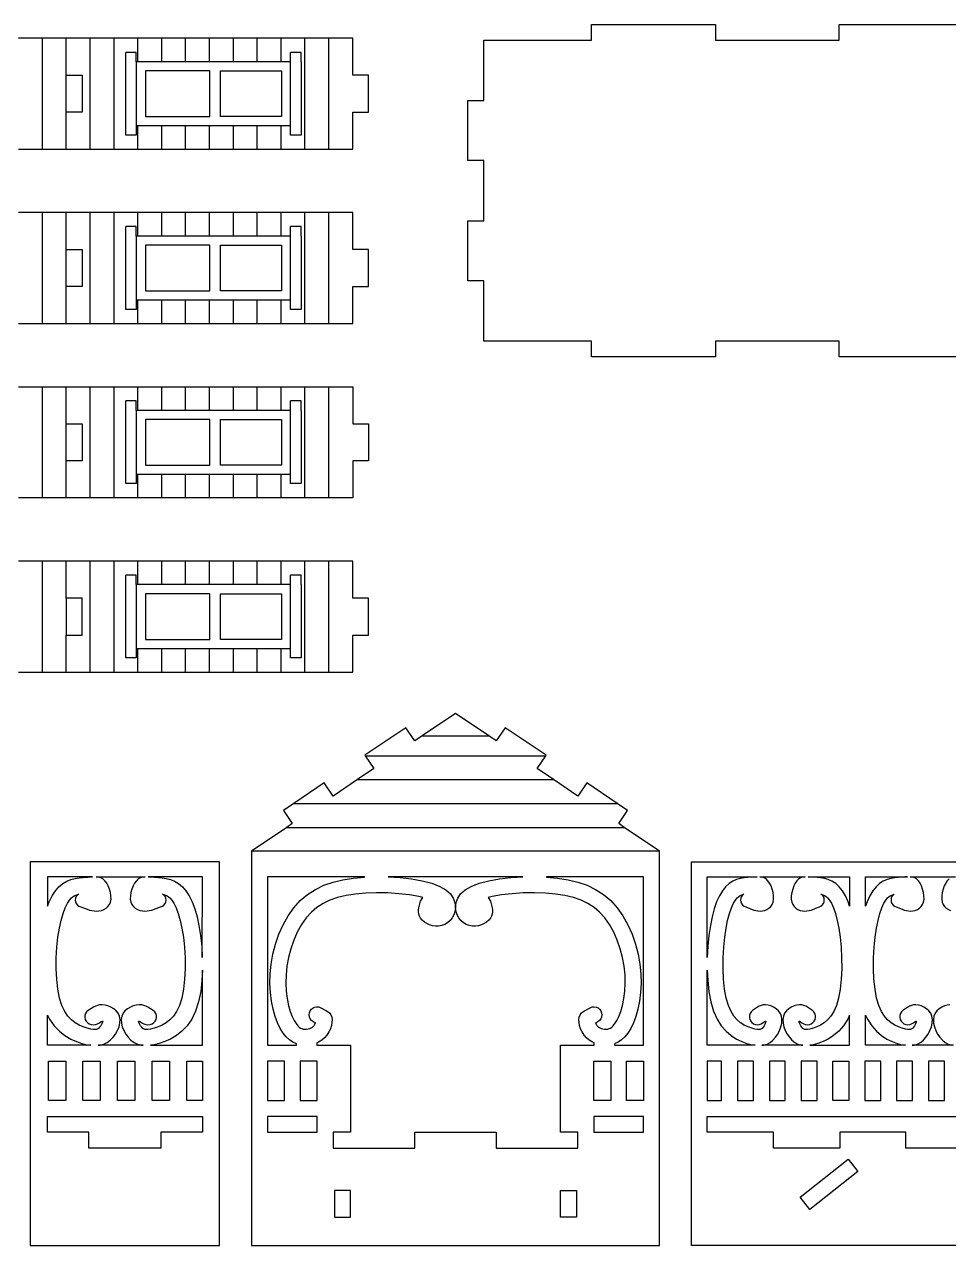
# Model space of a CAD drawing. Extents: x -737 to 847, y -331 to 352.
# Drawn here: x 146.4 to 320.7, y -322.7 to -92.4 of the extents above; entities that cross this region are included whole.
import ezdxf

# ---------------------------------------------------------------- set-up
doc = ezdxf.new("R2010")
doc.units = 0
doc.header["$MEASUREMENT"] = 0
doc.layers.add('CUT', color=7, linetype='CONTINUOUS')
doc.layers.add('ENGRAVE', color=1, linetype='CONTINUOUS')

msp = doc.modelspace()

# ---------------------------------------------------------------- linework, layer by layer
at = {"layer": 'CUT'}
for points in [[(323.38, -155.06), (300.04, -155.06), (300.04, -152.06), (276.7, -152.06), (276.7, -155.06), (253.36, -155.06), (253.36, -152.06), (233.02, -152.06), (233.02, -140.72), (230.02, -140.72), (230.02, -129.37), (233.02, -129.37), (233.02, -118.03), (230.02, -118.03), (230.02, -106.69), (233.02, -106.69), (233.02, -95.35), (253.36, -95.35), (253.36, -92.35), (276.7, -92.35), (276.7, -95.35), (300.04, -95.35), (300.04, -92.35), (323.38, -92.35)], [(145.3, -115.9), (149.8, -115.9), (154.3, -115.9), (158.8, -115.9), (163.3, -115.9), (167.8, -115.9), (172.3, -115.9), (176.8, -115.9), (181.3, -115.9), (185.8, -115.9), (190.3, -115.9), (194.8, -115.9), (199.3, -115.9), (203.8, -115.9), (208.3, -115.9), (208.3, -108.92), (211.3, -108.92), (211.3, -101.93), (208.3, -101.93), (208.3, -94.94), (203.8, -94.94), (199.3, -94.94), (194.8, -94.94), (190.3, -94.94), (185.8, -94.94), (181.3, -94.94), (176.8, -94.94), (172.3, -94.94), (167.8, -94.94), (163.3, -94.94), (158.8, -94.94), (154.3, -94.94), (149.8, -94.94), (145.3, -94.94)], [(145.3, -148.77), (149.8, -148.77), (154.3, -148.77), (158.8, -148.77), (163.3, -148.77), (167.8, -148.77), (172.3, -148.77), (176.8, -148.77), (181.3, -148.77), (185.8, -148.77), (190.3, -148.77), (194.8, -148.77), (199.3, -148.77), (203.8, -148.77), (208.3, -148.77), (208.3, -141.79), (211.3, -141.79), (211.3, -134.8), (208.3, -134.8), (208.3, -127.81), (203.8, -127.81), (199.3, -127.81), (194.8, -127.81), (190.3, -127.81), (185.8, -127.81), (181.3, -127.81), (176.8, -127.81), (172.3, -127.81), (167.8, -127.81), (163.3, -127.81), (158.8, -127.81), (154.3, -127.81), (149.8, -127.81), (145.3, -127.81)], [(145.3, -160.68), (149.8, -160.68), (154.3, -160.68), (158.8, -160.68), (163.3, -160.68), (167.8, -160.68), (172.3, -160.68), (176.8, -160.68), (181.3, -160.68), (185.8, -160.68), (190.3, -160.68), (194.8, -160.68), (199.3, -160.68), (203.8, -160.68), (208.3, -160.68), (208.3, -167.67), (211.3, -167.67), (211.3, -174.66), (208.3, -174.66), (208.3, -181.64), (203.8, -181.64), (199.3, -181.64), (194.8, -181.64), (190.3, -181.64), (185.8, -181.64), (181.3, -181.64), (176.8, -181.64), (172.3, -181.64), (167.8, -181.64), (163.3, -181.64), (158.8, -181.64), (154.3, -181.64), (149.8, -181.64), (145.3, -181.64)], [(145.3, -214.51), (149.8, -214.51), (154.3, -214.51), (158.8, -214.51), (163.3, -214.51), (167.8, -214.51), (172.3, -214.51), (176.8, -214.51), (181.3, -214.51), (185.8, -214.51), (190.3, -214.51), (194.8, -214.51), (199.3, -214.51), (203.8, -214.51), (208.3, -214.51), (208.3, -207.53), (211.3, -207.53), (211.3, -200.54), (208.3, -200.54), (208.3, -193.55), (203.8, -193.55), (199.3, -193.55), (194.8, -193.55), (190.3, -193.55), (185.8, -193.55), (181.3, -193.55), (176.8, -193.55), (172.3, -193.55), (167.8, -193.55), (163.3, -193.55), (158.8, -193.55), (154.3, -193.55), (149.8, -193.55), (145.3, -193.55)], [(321.58, -284.89), (313.82, -284.89), (314.16, -284.85), (314.79, -284.65), (315.37, -284.33), (315.91, -283.91), (316.39, -283.38), (316.81, -282.77), (317.16, -282.1), (317.42, -281.4), (317.57, -280.7), (317.61, -280.02), (317.52, -279.4), (317.29, -278.85), (316.95, -278.38), (316.51, -277.99), (316.02, -277.68), (315.5, -277.45), (314.98, -277.31), (314.49, -277.25), (314.05, -277.27), (313.66, -277.36), (313.31, -277.51), (312.98, -277.69), (312.05, -278.31), (311.79, -278.58), (311.6, -278.9), (311.5, -279.25), (311.48, -279.62), (311.56, -279.99), (311.72, -280.32), (311.95, -280.61), (312.25, -280.83), (312.59, -280.97), (312.96, -281.02), (313.33, -280.98), (313.67, -280.85), (314.02, -280.62), (314.34, -280.41), (314.49, -280.31), (314.5, -280.31), (314.58, -280.34), (314.54, -280.54), (314.41, -280.87), (314.24, -281.2), (314.04, -281.49), (313.86, -281.69), (313.73, -281.79), (313.63, -281.85), (313.51, -281.89), (313.3, -281.91), (312.98, -281.9), (312.51, -281.83), (311.9, -281.67), (311.22, -281.41), (310.51, -281.06), (309.83, -280.62), (309.17, -280.06), (308.56, -279.37), (308, -278.5), (307.51, -277.41), (307.1, -276.01), (306.79, -274.32), (306.6, -272.44), (306.51, -270.44), (306.53, -268.4), (306.64, -266.4), (306.82, -264.52), (307.07, -262.82), (307.37, -261.32), (307.71, -260.04), (308.08, -258.96), (308.47, -258.11), (308.84, -257.49), (309.17, -257.07), (309.46, -256.81), (309.76, -256.63), (310.09, -256.48), (310.43, -256.38), (310.2, -256.56), (309.99, -256.84), (309.86, -257.16), (309.81, -257.5), (309.86, -257.85), (309.99, -258.17), (310.2, -258.44), (310.47, -258.65), (310.79, -258.79), (311.91, -259.24), (312.29, -259.37), (312.68, -259.48), (313.08, -259.55), (313.49, -259.57), (313.92, -259.54), (314.36, -259.44), (314.78, -259.27), (315.16, -259.04), (315.5, -258.73), (315.76, -258.34), (315.95, -257.87), (316.03, -257.31), (316.02, -256.7), (315.93, -256.07), (315.77, -255.43), (315.55, -254.83), (315.28, -254.29), (314.97, -253.85), (314.64, -253.52), (314.27, -253.3), (313.87, -253.17), (313.43, -253.1), (321.97, -253.1)], [(320.76, -253.52), (320.42, -253.85), (320.12, -254.29), (319.85, -254.83), (319.63, -255.43), (319.47, -256.07), (319.38, -256.7), (319.37, -257.31), (319.45, -257.87), (319.64, -258.34), (319.9, -258.73), (320.24, -259.04), (320.62, -259.27), (321.04, -259.44)], [(320.91, -277.25), (320.42, -277.31), (319.9, -277.45), (319.38, -277.68), (318.89, -277.99), (318.45, -278.38), (318.11, -278.85), (317.88, -279.4), (317.79, -280.02), (317.82, -280.7), (317.98, -281.4), (318.24, -282.1), (318.59, -282.77), (319.01, -283.38), (319.49, -283.91), (320.03, -284.33), (320.61, -284.65), (321.24, -284.85)]]:
    msp.add_lwpolyline(points, dxfattribs=at)
for points in [[(169.21, -109.74), (181.39, -109.74), (181.39, -101.11), (169.21, -101.11)], [(194.89, -101.11), (194.89, -109.74), (183.36, -109.74), (183.36, -101.11)], [(154.3, -101.93), (157.3, -101.93), (157.3, -108.92), (154.3, -108.92)], [(154.3, -134.8), (157.3, -134.8), (157.3, -141.79), (154.3, -141.79)], [(181.39, -133.98), (169.21, -133.98), (169.21, -142.61), (181.39, -142.61)], [(194.89, -133.98), (194.89, -142.61), (183.36, -142.61), (183.36, -133.98)], [(154.3, -167.67), (157.3, -167.67), (157.3, -174.66), (154.3, -174.66)], [(169.21, -166.85), (169.21, -175.48), (181.39, -175.48), (181.39, -166.85)], [(183.36, -166.85), (194.89, -166.85), (194.89, -175.48), (183.36, -175.48)], [(169.21, -208.35), (181.39, -208.35), (181.39, -199.72), (169.21, -199.72)], [(183.36, -199.72), (194.89, -199.72), (194.89, -208.35), (183.36, -208.35)], [(154.3, -200.54), (154.3, -207.53), (157.3, -207.53), (157.3, -200.54)], [(189.22, -322.66), (266.16, -322.66), (266.16, -248.28), (259.5, -243.78), (258.46, -243.08), (260.14, -240.59), (258.2, -239.28), (252.45, -235.39), (250.77, -237.88), (246.18, -234.78), (243.08, -232.68), (244.7, -230.28), (244.76, -230.19), (237.06, -225), (235.38, -227.48), (233.96, -226.52), (227.69, -222.28), (221.42, -226.52), (220, -227.48), (218.32, -225), (210.62, -230.19), (210.68, -230.28), (212.3, -232.68), (209.2, -234.78), (204.61, -237.88), (202.93, -235.39), (197.18, -239.28), (195.24, -240.59), (196.92, -243.08), (195.88, -243.78), (189.22, -248.28)], [(147.51, -322.66), (183.22, -322.66), (183.22, -250.3), (147.51, -250.3)], [(272.16, -322.66), (272.16, -250.3), (337.58, -250.3), (337.58, -322.66)], [(150.77, -258.62), (151.07, -257.84), (151.63, -256.71), (152.24, -255.75), (152.91, -254.98), (153.64, -254.39), (154.39, -253.95), (155.17, -253.64), (155.95, -253.43), (156.72, -253.29), (157.46, -253.22), (159.27, -253.1), (150.77, -253.09)], [(160.34, -284.89), (160.7, -284.85), (161.39, -284.65), (162.02, -284.33), (162.6, -283.91), (163.13, -283.38), (163.59, -282.77), (163.97, -282.1), (164.25, -281.4), (164.42, -280.7), (164.46, -280.02), (164.36, -279.4), (164.11, -278.85), (163.73, -278.38), (163.26, -277.99), (162.73, -277.68), (162.16, -277.45), (161.6, -277.31), (161.06, -277.25), (160.59, -277.27), (160.16, -277.36), (159.78, -277.51), (159.42, -277.69), (158.41, -278.31), (158.13, -278.58), (157.92, -278.9), (157.81, -279.25), (157.79, -279.62), (157.87, -279.99), (158.05, -280.32), (158.31, -280.61), (158.63, -280.83), (159, -280.97), (159.4, -281.02), (159.8, -280.98), (160.18, -280.85), (160.55, -280.62), (160.9, -280.41), (161.06, -280.31), (161.08, -280.31), (161.16, -280.34), (161.11, -280.54), (160.98, -280.87), (160.79, -281.2), (160.58, -281.49), (160.38, -281.69), (160.23, -281.79), (160.12, -281.85), (159.99, -281.89), (159.78, -281.91), (159.42, -281.9), (158.91, -281.83), (158.25, -281.67), (157.51, -281.41), (156.74, -281.06), (155.99, -280.62), (155.28, -280.06), (154.62, -279.37), (154.01, -278.5), (153.48, -277.41), (153.03, -276.01), (152.7, -274.32), (152.49, -272.44), (152.39, -270.44), (152.41, -268.4), (152.53, -266.4), (152.73, -264.52), (153, -262.82), (153.32, -261.32), (153.69, -260.04), (154.1, -258.96), (154.52, -258.11), (154.92, -257.49), (155.28, -257.07), (155.6, -256.81), (155.92, -256.63), (156.28, -256.48), (156.66, -256.38), (156.4, -256.56), (156.17, -256.84), (156.03, -257.16), (155.98, -257.5), (156.03, -257.85), (156.17, -258.17), (156.4, -258.44), (156.69, -258.65), (157.04, -258.79), (158.26, -259.24), (158.67, -259.37), (159.09, -259.48), (159.53, -259.55), (159.98, -259.57), (160.45, -259.54), (160.92, -259.44), (161.37, -259.27), (161.79, -259.04), (162.16, -258.73), (162.45, -258.34), (162.65, -257.87), (162.74, -257.31), (162.73, -256.7), (162.63, -256.07), (162.45, -255.43), (162.22, -254.83), (161.92, -254.29), (161.59, -253.85), (161.22, -253.52), (160.83, -253.3), (160.39, -253.17), (159.91, -253.1), (169.2, -253.1), (168.72, -253.17), (168.28, -253.3), (167.88, -253.52), (167.51, -253.85), (167.18, -254.29), (166.89, -254.83), (166.65, -255.43), (166.48, -256.07), (166.38, -256.7), (166.37, -257.31), (166.46, -257.87), (166.66, -258.34), (166.95, -258.73), (167.31, -259.04), (167.73, -259.27), (168.18, -259.44), (168.66, -259.54), (169.13, -259.57), (169.58, -259.55), (170.01, -259.48), (170.43, -259.37), (172.06, -258.79), (172.41, -258.65), (172.71, -258.44), (172.93, -258.17), (173.08, -257.85), (173.13, -257.5), (173.08, -257.16), (172.93, -256.84), (172.7, -256.56), (172.45, -256.38), (172.83, -256.48), (173.19, -256.63), (173.5, -256.81), (173.82, -257.07), (174.18, -257.49), (174.59, -258.11), (175.01, -258.96), (175.41, -260.04), (175.78, -261.32), (176.11, -262.82), (176.37, -264.52), (176.57, -266.4), (176.69, -268.4), (176.71, -270.44), (176.62, -272.44), (176.41, -274.32), (176.07, -276.01), (175.63, -277.41), (175.09, -278.5), (174.49, -279.37), (173.82, -280.06), (173.11, -280.62), (172.36, -281.06), (171.6, -281.41), (170.85, -281.67), (170.19, -281.83), (169.68, -281.9), (169.33, -281.91), (169.11, -281.89), (168.98, -281.85), (168.87, -281.79), (168.73, -281.69), (168.53, -281.49), (168.31, -281.2), (168.12, -280.87), (167.99, -280.54), (167.94, -280.34), (168.03, -280.31), (168.04, -280.31), (168.21, -280.41), (168.55, -280.62), (168.93, -280.85), (169.31, -280.98), (169.7, -281.02), (170.1, -280.97), (170.47, -280.83), (170.8, -280.61), (171.06, -280.32), (171.23, -279.99), (171.31, -279.62), (171.29, -279.25), (171.18, -278.9), (170.98, -278.58), (170.7, -278.31), (169.68, -277.69), (169.33, -277.51), (168.94, -277.36), (168.52, -277.27), (168.04, -277.25), (167.51, -277.31), (166.94, -277.45), (166.38, -277.68), (165.84, -277.99), (165.37, -278.38), (165, -278.85), (164.75, -279.4), (164.65, -280.02), (164.69, -280.7), (164.86, -281.4), (165.14, -282.1), (165.52, -282.77), (165.98, -283.38), (166.5, -283.91), (167.08, -284.33), (167.71, -284.65), (168.4, -284.85), (168.77, -284.89)], [(179.95, -268.3), (179.96, -253.09), (169.73, -253.09), (170.94, -253.16), (172.38, -253.29), (173.15, -253.43), (173.93, -253.64), (174.71, -253.95), (175.47, -254.39), (176.19, -254.98), (176.86, -255.75), (177.48, -256.71), (178.03, -257.84), (178.53, -259.15), (178.96, -260.63), (179.32, -262.3), (179.61, -264.15), (179.83, -266.17)], [(197.7, -284.89), (197.7, -284.61), (197.03, -284.3), (196.38, -283.86), (195.76, -283.29), (195.18, -282.57), (194.64, -281.7), (194.14, -280.66), (193.69, -279.44), (193.31, -278.07), (193, -276.56), (192.79, -274.94), (192.7, -273.22), (192.73, -271.42), (192.91, -269.57), (193.25, -267.68), (193.74, -265.79), (194.39, -263.94), (195.19, -262.16), (196.13, -260.48), (197.21, -258.94), (198.43, -257.59), (199.78, -256.43), (201.27, -255.48), (202.88, -254.71), (204.61, -254.11), (206.47, -253.66), (208.45, -253.35), (210.55, -253.17), (210.55, -253.09), (192.22, -253.09), (192.22, -284.89)], [(204.61, -304.3), (220, -304.3), (220, -301.3), (235.38, -301.3), (235.38, -304.3), (250.77, -304.3), (250.77, -301.3), (247.49, -301.3), (247.49, -284.89), (253.82, -284.89), (253.82, -284.44), (253.5, -284.3), (252.9, -283.93), (252.38, -283.47), (251.93, -282.95), (251.56, -282.37), (251.28, -281.77), (251.09, -281.16), (250.98, -280.57), (250.96, -280.02), (251.02, -279.55), (251.18, -279.16), (251.4, -278.84), (251.69, -278.58), (252.01, -278.37), (253.06, -277.8), (253.43, -277.66), (253.82, -277.61), (254.2, -277.67), (254.56, -277.83), (254.87, -278.08), (255.1, -278.4), (255.24, -278.77), (255.29, -279.16), (255.23, -279.55), (255.07, -279.92), (254.82, -280.22), (254.51, -280.46), (254.12, -280.68), (254.1, -280.69), (254.2, -280.9), (254.34, -281.13), (254.49, -281.31), (254.67, -281.46), (254.9, -281.6), (255.17, -281.72), (255.47, -281.81), (255.79, -281.86), (256.1, -281.86), (256.39, -281.83), (256.65, -281.75), (256.89, -281.64), (257.14, -281.47), (257.43, -281.2), (257.76, -280.8), (258.11, -280.23), (258.48, -279.46), (258.84, -278.49), (259.16, -277.35), (259.42, -276.06), (259.6, -274.66), (259.68, -273.16), (259.65, -271.6), (259.5, -269.99), (259.2, -268.34), (258.77, -266.69), (258.2, -265.07), (257.52, -263.54), (256.72, -262.12), (255.83, -260.85), (254.86, -259.78), (253.82, -258.89), (252.66, -258.14), (251.37, -257.53), (249.93, -257.03), (248.33, -256.64), (246.57, -256.37), (244.65, -256.2), (242.59, -256.13), (240.47, -256.16), (238.38, -256.29), (236.39, -256.53), (234.59, -256.85), (233.83, -257.04), (234.32, -257.73), (234.6, -258.93), (234.66, -259.33), (234.67, -259.73), (234.63, -260.13), (234.49, -260.52), (234.27, -260.92), (233.95, -261.29), (233.56, -261.64), (233.1, -261.94), (232.6, -262.19), (232.05, -262.36), (231.47, -262.44), (230.88, -262.43), (230.29, -262.31), (229.72, -262.1), (229.19, -261.78), (228.71, -261.37), (228.3, -260.86), (227.98, -260.25), (227.76, -259.54), (227.69, -258.77), (227.79, -257.96), (228.1, -257.14), (228.66, -256.34), (229.51, -255.59), (230.67, -254.92), (232.17, -254.34), (233.95, -253.88), (235.96, -253.52), (238.12, -253.27), (240.36, -253.13), (240.36, -253.09), (215.02, -253.09), (215.02, -253.13), (217.26, -253.27), (219.42, -253.52), (221.43, -253.88), (223.21, -254.34), (224.71, -254.92), (225.87, -255.59), (226.72, -256.34), (227.28, -257.14), (227.59, -257.96), (227.69, -258.77), (227.62, -259.54), (227.4, -260.25), (227.08, -260.86), (226.67, -261.37), (226.19, -261.78), (225.66, -262.1), (225.09, -262.31), (224.5, -262.43), (223.91, -262.44), (223.33, -262.36), (222.78, -262.19), (222.28, -261.94), (221.82, -261.64), (221.43, -261.29), (221.11, -260.92), (220.89, -260.52), (220.75, -260.13), (220.71, -259.73), (220.72, -259.33), (220.78, -258.93), (221.06, -257.73), (221.55, -257.04), (220.79, -256.85), (218.99, -256.53), (217, -256.29), (214.91, -256.16), (212.79, -256.13), (210.73, -256.2), (208.81, -256.37), (207.05, -256.64), (205.45, -257.03), (204.01, -257.53), (202.72, -258.14), (201.56, -258.89), (200.52, -259.78), (199.55, -260.85), (198.66, -262.12), (197.86, -263.54), (197.18, -265.07), (196.61, -266.69), (196.18, -268.34), (195.88, -269.99), (195.73, -271.6), (195.7, -273.16), (195.78, -274.66), (195.96, -276.06), (196.22, -277.35), (196.54, -278.49), (196.9, -279.46), (197.27, -280.23), (197.62, -280.8), (197.95, -281.2), (198.24, -281.47), (198.49, -281.64), (198.73, -281.75), (198.99, -281.83), (199.28, -281.86), (199.59, -281.86), (199.91, -281.81), (200.21, -281.72), (200.48, -281.6), (200.71, -281.46), (200.89, -281.31), (201.04, -281.13), (201.19, -280.9), (201.28, -280.69), (201.26, -280.68), (200.87, -280.46), (200.56, -280.22), (200.31, -279.92), (200.15, -279.55), (200.09, -279.16), (200.14, -278.77), (200.28, -278.4), (200.51, -278.08), (200.82, -277.83), (201.18, -277.67), (201.56, -277.61), (201.95, -277.66), (202.32, -277.8), (203.37, -278.37), (203.69, -278.58), (203.98, -278.84), (204.2, -279.16), (204.36, -279.55), (204.42, -280.02), (204.4, -280.57), (204.29, -281.16), (204.1, -281.77), (203.82, -282.37), (203.45, -282.95), (203, -283.47), (202.48, -283.93), (201.88, -284.3), (201.56, -284.44), (201.56, -284.89), (207.89, -284.89), (207.89, -301.3), (204.61, -301.3)], [(257.68, -284.89), (263.16, -284.89), (263.16, -253.09), (244.83, -253.09), (244.83, -253.17), (246.93, -253.35), (248.91, -253.66), (250.77, -254.11), (252.5, -254.71), (254.11, -255.48), (255.6, -256.43), (256.95, -257.59), (258.17, -258.94), (259.25, -260.48), (260.19, -262.16), (260.99, -263.94), (261.64, -265.79), (262.13, -267.68), (262.47, -269.57), (262.65, -271.42), (262.68, -273.22), (262.59, -274.94), (262.38, -276.56), (262.07, -278.07), (261.69, -279.44), (261.24, -280.66), (260.74, -281.7), (260.2, -282.57), (259.62, -283.29), (259, -283.86), (258.35, -284.3), (257.68, -284.61)], [(275.17, -268.3), (275.16, -253.09), (284.58, -253.09), (282.81, -253.22), (282.13, -253.29), (281.42, -253.43), (280.7, -253.64), (279.99, -253.95), (279.29, -254.39), (278.63, -254.98), (278.01, -255.75), (277.44, -256.71), (276.93, -257.84), (276.48, -259.15), (276.08, -260.63), (275.75, -262.3), (275.48, -264.15), (275.28, -266.17)], [(285.46, -284.89), (285.79, -284.85), (286.43, -284.65), (287.01, -284.33), (287.54, -283.91), (288.02, -283.38), (288.45, -282.77), (288.79, -282.1), (289.05, -281.4), (289.21, -280.7), (289.25, -280.02), (289.16, -279.4), (288.93, -278.85), (288.58, -278.38), (288.15, -277.99), (287.66, -277.68), (287.14, -277.45), (286.62, -277.31), (286.13, -277.25), (285.69, -277.27), (285.3, -277.36), (284.94, -277.51), (284.61, -277.69), (283.68, -278.31), (283.42, -278.58), (283.24, -278.9), (283.13, -279.25), (283.12, -279.62), (283.19, -279.99), (283.35, -280.32), (283.59, -280.61), (283.89, -280.83), (284.23, -280.97), (284.6, -281.02), (284.96, -280.98), (285.31, -280.85), (285.66, -280.62), (285.97, -280.41), (286.12, -280.31), (286.14, -280.31), (286.21, -280.34), (286.17, -280.54), (286.05, -280.87), (285.88, -281.2), (285.68, -281.49), (285.5, -281.69), (285.36, -281.79), (285.26, -281.85), (285.14, -281.89), (284.94, -281.91), (284.61, -281.9), (284.14, -281.83), (283.54, -281.67), (282.85, -281.41), (282.15, -281.06), (281.46, -280.62), (280.81, -280.06), (280.2, -279.37), (279.64, -278.5), (279.14, -277.41), (278.74, -276.01), (278.43, -274.32), (278.23, -272.44), (278.15, -270.44), (278.17, -268.4), (278.27, -266.4), (278.46, -264.52), (278.7, -262.82), (279, -261.32), (279.35, -260.04), (279.72, -258.96), (280.1, -258.11), (280.48, -257.49), (280.81, -257.07), (281.1, -256.81), (281.39, -256.63), (281.72, -256.48), (282.07, -256.38), (281.83, -256.56), (281.62, -256.84), (281.49, -257.16), (281.45, -257.5), (281.49, -257.85), (281.62, -258.17), (281.83, -258.44), (282.11, -258.65), (282.42, -258.79), (283.92, -259.37), (284.31, -259.48), (284.71, -259.55), (285.13, -259.57), (285.56, -259.54), (285.99, -259.44), (286.41, -259.27), (286.8, -259.04), (287.13, -258.73), (287.4, -258.34), (287.58, -257.87), (287.66, -257.31), (287.65, -256.7), (287.56, -256.07), (287.4, -255.43), (287.18, -254.83), (286.92, -254.29), (286.61, -253.85), (286.27, -253.52), (285.91, -253.3), (285.5, -253.17), (285.06, -253.1), (293.61, -253.1), (293.17, -253.17), (292.76, -253.3), (292.4, -253.52), (292.06, -253.85), (291.75, -254.29), (291.49, -254.83), (291.27, -255.43), (291.1, -256.07), (291.01, -256.7), (291.01, -257.31), (291.09, -257.87), (291.27, -258.34), (291.54, -258.73), (291.87, -259.04), (292.26, -259.27), (292.68, -259.44), (293.11, -259.54), (293.54, -259.57), (293.96, -259.55), (294.36, -259.48), (294.75, -259.37), (296.25, -258.79), (296.56, -258.65), (296.84, -258.44), (297.05, -258.17), (297.18, -257.85), (297.22, -257.5), (297.18, -257.16), (297.05, -256.84), (296.84, -256.56), (296.6, -256.38), (296.95, -256.48), (297.28, -256.63), (297.57, -256.81), (297.86, -257.07), (298.19, -257.49), (298.57, -258.11), (298.95, -258.96), (299.32, -260.04), (299.67, -261.32), (299.96, -262.82), (300.21, -264.52), (300.4, -266.4), (300.5, -268.4), (300.52, -270.44), (300.44, -272.44), (300.24, -274.32), (299.93, -276.01), (299.53, -277.41), (299.03, -278.5), (298.47, -279.37), (297.86, -280.06), (297.21, -280.62), (296.52, -281.06), (295.82, -281.41), (295.13, -281.67), (294.53, -281.83), (294.06, -281.9), (293.73, -281.91), (293.53, -281.89), (293.41, -281.85), (293.31, -281.79), (293.17, -281.69), (292.99, -281.49), (292.79, -281.2), (292.62, -280.87), (292.5, -280.54), (292.46, -280.34), (292.53, -280.31), (292.55, -280.31), (292.7, -280.41), (293.01, -280.62), (293.36, -280.85), (293.71, -280.98), (294.07, -281.02), (294.44, -280.97), (294.78, -280.83), (295.08, -280.61), (295.32, -280.32), (295.48, -279.99), (295.55, -279.62), (295.54, -279.25), (295.43, -278.9), (295.25, -278.58), (294.99, -278.31), (294.05, -277.69), (293.73, -277.51), (293.37, -277.36), (292.98, -277.27), (292.54, -277.25), (292.05, -277.31), (291.53, -277.45), (291.01, -277.68), (290.52, -277.99), (290.09, -278.38), (289.74, -278.85), (289.51, -279.4), (289.42, -280.02), (289.46, -280.7), (289.62, -281.4), (289.88, -282.1), (290.22, -282.77), (290.65, -283.38), (291.13, -283.91), (291.66, -284.33), (292.24, -284.65), (292.88, -284.85), (293.21, -284.89)], [(302.01, -258.62), (301.74, -257.84), (301.23, -256.71), (300.66, -255.75), (300.04, -254.98), (299.38, -254.39), (298.68, -253.95), (297.97, -253.64), (297.25, -253.43), (296.54, -253.29), (295.86, -253.22), (294.2, -253.1), (302.01, -253.09)], [(305.01, -258.65), (305.01, -253.09), (312.94, -253.09), (312.41, -253.12), (310.5, -253.29), (309.79, -253.43), (309.07, -253.64), (308.35, -253.95), (307.66, -254.39), (306.99, -254.98), (306.37, -255.75), (305.81, -256.71), (305.3, -257.84)], [(170.17, -284.89), (179.96, -284.89), (179.96, -270.71), (179.87, -272.66), (179.64, -274.76), (179.25, -276.71), (178.69, -278.46), (177.96, -279.96), (177.09, -281.21), (176.1, -282.23), (175.05, -283.06), (173.96, -283.7), (172.88, -284.19), (171.84, -284.55), (170.87, -284.79)], [(275.16, -284.89), (275.16, -270.71), (275.24, -272.66), (275.46, -274.76), (275.81, -276.71), (276.33, -278.46), (277, -279.96), (277.8, -281.21), (278.71, -282.23), (279.68, -283.06), (280.67, -283.7), (281.67, -284.19), (282.63, -284.55), (283.52, -284.79), (284.17, -284.89)], [(150.77, -284.89), (150.77, -279.2), (151.14, -279.96), (152.02, -281.21), (153, -282.23), (154.05, -283.06), (155.14, -283.7), (156.22, -284.19), (157.26, -284.55), (158.23, -284.79), (158.93, -284.89)], [(294.5, -284.89), (302.01, -284.89), (302.01, -279.2), (301.67, -279.96), (300.87, -281.21), (299.96, -282.23), (298.99, -283.06), (297.99, -283.7), (297, -284.19), (296.04, -284.55), (295.15, -284.79)], [(305.01, -284.89), (305.01, -279.18), (305.36, -279.96), (306.17, -281.21), (307.07, -282.23), (308.04, -283.06), (309.04, -283.7), (310.04, -284.19), (310.99, -284.55), (311.88, -284.79), (312.53, -284.89)], [(150.93, -295.3), (150.93, -287.89), (154.19, -287.89), (154.19, -295.3)], [(157.45, -295.3), (157.45, -287.89), (160.71, -287.89), (160.71, -295.3)], [(163.97, -295.3), (163.97, -287.89), (167.23, -287.89), (167.23, -295.3)], [(170.49, -295.3), (170.49, -287.89), (173.76, -287.89), (173.76, -295.3)], [(177.02, -295.3), (177.02, -287.89), (179.96, -287.89), (179.96, -295.3)], [(192.22, -295.3), (195.42, -295.3), (195.42, -287.89), (192.22, -287.89)], [(198.42, -295.3), (201.61, -295.3), (201.61, -287.89), (198.42, -287.89)], [(253.77, -295.3), (253.77, -287.89), (256.96, -287.89), (256.96, -295.3)], [(259.96, -295.3), (259.96, -287.89), (263.16, -287.89), (263.16, -295.3)], [(275.16, -295.3), (277.87, -295.3), (277.87, -287.89), (275.16, -287.89)], [(280.87, -295.3), (283.87, -295.3), (283.87, -287.89), (280.87, -287.89)], [(286.87, -295.3), (289.87, -295.3), (289.87, -287.89), (286.87, -287.89)], [(292.87, -295.3), (295.87, -295.3), (295.87, -287.89), (292.87, -287.89)], [(298.87, -295.3), (298.87, -287.89), (301.87, -287.89), (301.87, -295.3)], [(304.87, -295.3), (307.87, -295.3), (307.87, -287.89), (304.87, -287.89)], [(310.87, -295.3), (313.87, -295.3), (313.87, -287.89), (310.87, -287.89)], [(316.87, -295.3), (319.87, -295.3), (319.87, -287.89), (316.87, -287.89)], [(150.77, -301.3), (150.77, -298.3), (179.96, -298.3), (179.96, -301.3), (172.15, -301.3), (172.15, -304.3), (158.58, -304.3), (158.58, -301.3)], [(192.22, -301.3), (201.61, -301.3), (201.61, -298.3), (192.22, -298.3)], [(253.77, -301.3), (263.16, -301.3), (263.16, -298.3), (253.77, -298.3)], [(275.16, -301.3), (275.16, -298.3), (334.58, -298.3), (334.58, -301.3), (325.09, -301.3), (325.09, -304.3), (312.61, -304.3), (312.61, -301.3), (300.13, -301.3), (300.13, -304.3), (287.64, -304.3), (287.64, -301.3)], [(294.52, -315.86), (292.66, -313.51), (301.7, -306.36), (303.56, -308.71)], [(207.89, -317.3), (207.89, -312.3), (204.89, -312.3), (204.89, -317.3)], [(247.49, -317.3), (247.49, -312.3), (250.49, -312.3), (250.49, -317.3)]]:
    msp.add_lwpolyline(points, close=True, dxfattribs=at)
at = {"layer": 'ENGRAVE'}
for points in [[(149.8, -115.9), (149.8, -94.94)], [(154.3, -101.93), (154.3, -94.94)], [(158.8, -115.9), (158.8, -94.94)], [(163.3, -115.9), (163.3, -94.94)], [(167.8, -99.4), (167.8, -94.94)], [(172.3, -99.4), (172.3, -94.94)], [(176.8, -99.4), (176.8, -94.94)], [(181.3, -99.4), (181.3, -94.94)], [(185.8, -99.4), (185.8, -94.94)], [(190.3, -99.4), (190.3, -94.94)], [(194.8, -99.4), (194.8, -94.94)], [(199.3, -115.9), (199.3, -94.94)], [(203.8, -115.9), (203.8, -94.94)], [(167.5, -97.62), (165.53, -97.62)], [(165.53, -113.22), (165.53, -97.62)], [(167.5, -99.4), (167.5, -97.62)], [(198.57, -97.62), (196.59, -97.62)], [(196.59, -99.4), (196.59, -97.62)], [(198.57, -99.4), (198.57, -97.62)], [(167.5, -99.4), (167.5, -111.44)], [(167.8, -99.4), (167.5, -99.4)], [(172.3, -99.4), (167.8, -99.4)], [(176.8, -99.4), (172.3, -99.4)], [(181.3, -99.4), (176.8, -99.4)], [(185.8, -99.4), (181.3, -99.4)], [(190.3, -99.4), (185.8, -99.4)], [(194.8, -99.4), (190.3, -99.4)], [(196.59, -99.4), (194.8, -99.4)], [(196.59, -111.44), (196.59, -99.4)], [(198.57, -99.4), (198.57, -111.44)], [(154.3, -115.9), (154.3, -108.92)], [(167.5, -111.44), (167.8, -111.44)], [(167.5, -111.44), (167.5, -113.22)], [(167.8, -115.9), (167.8, -111.44)], [(167.8, -111.44), (172.3, -111.44)], [(172.3, -115.9), (172.3, -111.44)], [(172.3, -111.44), (176.8, -111.44)], [(176.8, -111.44), (181.3, -111.44)], [(176.8, -115.9), (176.8, -111.44)], [(181.3, -111.44), (185.8, -111.44)], [(181.3, -115.9), (181.3, -111.44)], [(185.8, -111.44), (190.3, -111.44)], [(185.8, -115.9), (185.8, -111.44)], [(190.3, -111.44), (194.8, -111.44)], [(190.3, -115.9), (190.3, -111.44)], [(194.8, -111.44), (196.59, -111.44)], [(194.8, -115.9), (194.8, -111.44)], [(196.59, -113.22), (196.59, -111.44)], [(198.57, -111.44), (198.57, -113.22)], [(167.5, -113.22), (165.53, -113.22)], [(198.57, -113.22), (196.59, -113.22)], [(149.8, -148.77), (149.8, -127.81)], [(154.3, -134.8), (154.3, -127.81)], [(158.8, -148.77), (158.8, -127.81)], [(163.3, -148.77), (163.3, -127.81)], [(167.8, -132.27), (167.8, -127.81)], [(172.3, -132.27), (172.3, -127.81)], [(176.8, -132.27), (176.8, -127.81)], [(181.3, -132.27), (181.3, -127.81)], [(185.8, -132.27), (185.8, -127.81)], [(190.3, -132.27), (190.3, -127.81)], [(194.8, -132.27), (194.8, -127.81)], [(199.3, -148.77), (199.3, -127.81)], [(203.8, -148.77), (203.8, -127.81)], [(167.5, -130.49), (165.53, -130.49)], [(165.53, -146.09), (165.53, -130.49)], [(167.5, -132.27), (167.5, -130.49)], [(196.59, -132.27), (196.59, -130.49)], [(198.57, -130.49), (196.59, -130.49)], [(198.57, -132.27), (198.57, -130.49)], [(167.5, -132.27), (167.5, -144.31)], [(167.8, -132.27), (167.5, -132.27)], [(172.3, -132.27), (167.8, -132.27)], [(176.8, -132.27), (172.3, -132.27)], [(181.3, -132.27), (176.8, -132.27)], [(185.8, -132.27), (181.3, -132.27)], [(190.3, -132.27), (185.8, -132.27)], [(194.8, -132.27), (190.3, -132.27)], [(196.59, -132.27), (194.8, -132.27)], [(196.59, -144.31), (196.59, -132.27)], [(198.57, -132.27), (198.57, -144.31)], [(154.3, -148.77), (154.3, -141.79)], [(167.5, -144.31), (167.5, -146.09)], [(167.5, -144.31), (167.8, -144.31)], [(167.8, -144.31), (172.3, -144.31)], [(167.8, -148.77), (167.8, -144.31)], [(172.3, -148.77), (172.3, -144.31)], [(172.3, -144.31), (176.8, -144.31)], [(176.8, -144.31), (181.3, -144.31)], [(176.8, -148.77), (176.8, -144.31)], [(181.3, -148.77), (181.3, -144.31)], [(181.3, -144.31), (185.8, -144.31)], [(185.8, -144.31), (190.3, -144.31)], [(185.8, -148.77), (185.8, -144.31)], [(190.3, -144.31), (194.8, -144.31)], [(190.3, -148.77), (190.3, -144.31)], [(194.8, -144.31), (196.59, -144.31)], [(194.8, -148.77), (194.8, -144.31)], [(196.59, -146.09), (196.59, -144.31)], [(198.57, -144.31), (198.57, -146.09)], [(167.5, -146.09), (165.53, -146.09)], [(198.57, -146.09), (196.59, -146.09)], [(149.8, -181.64), (149.8, -160.68)], [(154.3, -167.67), (154.3, -160.68)], [(158.8, -181.64), (158.8, -160.68)], [(163.3, -181.64), (163.3, -160.68)], [(167.8, -165.14), (167.8, -160.68)], [(172.3, -165.14), (172.3, -160.68)], [(176.8, -165.14), (176.8, -160.68)], [(181.3, -165.14), (181.3, -160.68)], [(185.8, -165.14), (185.8, -160.68)], [(190.3, -165.14), (190.3, -160.68)], [(194.8, -165.14), (194.8, -160.68)], [(199.3, -181.64), (199.3, -160.68)], [(203.8, -181.64), (203.8, -160.68)], [(167.5, -163.36), (165.53, -163.36)], [(165.53, -178.96), (165.53, -163.36)], [(167.5, -165.14), (167.5, -163.36)], [(198.57, -163.36), (196.59, -163.36)], [(196.59, -165.14), (196.59, -163.36)], [(198.57, -165.14), (198.57, -163.36)], [(167.5, -165.14), (167.5, -177.18)], [(167.8, -165.14), (167.5, -165.14)], [(172.3, -165.14), (167.8, -165.14)], [(176.8, -165.14), (172.3, -165.14)], [(185.8, -165.14), (181.3, -165.14), (176.8, -165.14)], [(190.3, -165.14), (185.8, -165.14)], [(194.8, -165.14), (190.3, -165.14)], [(196.59, -165.14), (194.8, -165.14)], [(196.59, -177.18), (196.59, -165.14)], [(198.57, -165.14), (198.57, -177.18)], [(154.3, -181.64), (154.3, -174.66)], [(167.5, -177.18), (167.5, -178.96)], [(167.5, -177.18), (167.8, -177.18)], [(167.8, -177.18), (172.3, -177.18)], [(167.8, -181.64), (167.8, -177.18)], [(172.3, -181.64), (172.3, -177.18)], [(172.3, -177.18), (176.8, -177.18)], [(176.8, -181.64), (176.8, -177.18)], [(176.8, -177.18), (181.3, -177.18)], [(181.3, -177.18), (185.8, -177.18), (190.3, -177.18)], [(181.3, -181.64), (181.3, -177.18)], [(185.8, -181.64), (185.8, -177.18)], [(190.3, -177.18), (194.8, -177.18)], [(190.3, -181.64), (190.3, -177.18)], [(194.8, -177.18), (196.59, -177.18)], [(194.8, -181.64), (194.8, -177.18)], [(196.59, -178.96), (196.59, -177.18)], [(198.57, -177.18), (198.57, -178.96)], [(167.5, -178.96), (165.53, -178.96)], [(198.57, -178.96), (196.59, -178.96)], [(149.8, -214.51), (149.8, -193.55)], [(154.3, -200.54), (154.3, -193.55)], [(158.8, -214.51), (158.8, -193.55)], [(163.3, -214.51), (163.3, -193.55)], [(167.8, -198.01), (167.8, -193.55)], [(172.3, -198.01), (172.3, -193.55)], [(176.8, -198.01), (176.8, -193.55)], [(181.3, -198.01), (181.3, -193.55)], [(185.8, -198.01), (185.8, -193.55)], [(194.8, -198.01), (190.3, -198.01), (190.3, -193.55)], [(194.8, -198.01), (194.8, -193.55)], [(199.3, -214.51), (199.3, -193.55)], [(203.8, -214.51), (203.8, -193.55)], [(165.53, -211.84), (165.53, -196.23)], [(167.5, -196.23), (165.53, -196.23)], [(167.5, -198.01), (167.5, -196.23)], [(167.5, -198.01), (167.5, -210.05)], [(167.8, -198.01), (167.5, -198.01)], [(172.3, -198.01), (167.8, -198.01)], [(176.8, -198.01), (172.3, -198.01)], [(181.3, -198.01), (176.8, -198.01)], [(185.8, -198.01), (181.3, -198.01)], [(190.3, -198.01), (185.8, -198.01)], [(196.59, -198.01), (194.8, -198.01)], [(196.59, -198.01), (196.59, -196.23)], [(198.57, -196.23), (196.59, -196.23)], [(196.59, -210.05), (196.59, -198.01)], [(198.57, -198.01), (198.57, -196.23)], [(198.57, -198.01), (198.57, -210.05)], [(154.3, -214.51), (154.3, -207.53)], [(167.5, -211.84), (165.53, -211.84)], [(167.5, -210.05), (167.8, -210.05)], [(167.5, -210.05), (167.5, -211.84)], [(167.8, -214.51), (167.8, -210.05)], [(167.8, -210.05), (172.3, -210.05)], [(172.3, -210.05), (176.8, -210.05)], [(172.3, -214.51), (172.3, -210.05)], [(176.8, -210.05), (181.3, -210.05)], [(176.8, -214.51), (176.8, -210.05)], [(181.3, -210.05), (185.8, -210.05)], [(181.3, -214.51), (181.3, -210.05)], [(185.8, -214.51), (185.8, -210.05)], [(185.8, -210.05), (190.3, -210.05)], [(190.3, -210.05), (194.8, -210.05)], [(190.3, -214.51), (190.3, -210.05)], [(194.8, -214.51), (194.8, -210.05)], [(194.8, -210.05), (196.59, -210.05)], [(196.59, -211.84), (196.59, -210.05)], [(198.57, -211.84), (196.59, -211.84)], [(198.57, -210.05), (198.57, -211.84)], [(221.42, -226.52), (233.96, -226.52)], [(210.68, -230.28), (244.7, -230.28)], [(209.2, -234.78), (246.18, -234.78)], [(197.18, -239.28), (258.2, -239.28)], [(195.88, -243.78), (259.5, -243.78)], [(266.16, -248.28), (189.22, -248.28)]]:
    msp.add_lwpolyline(points, dxfattribs=at)

doc.saveas('drawing.dxf')
